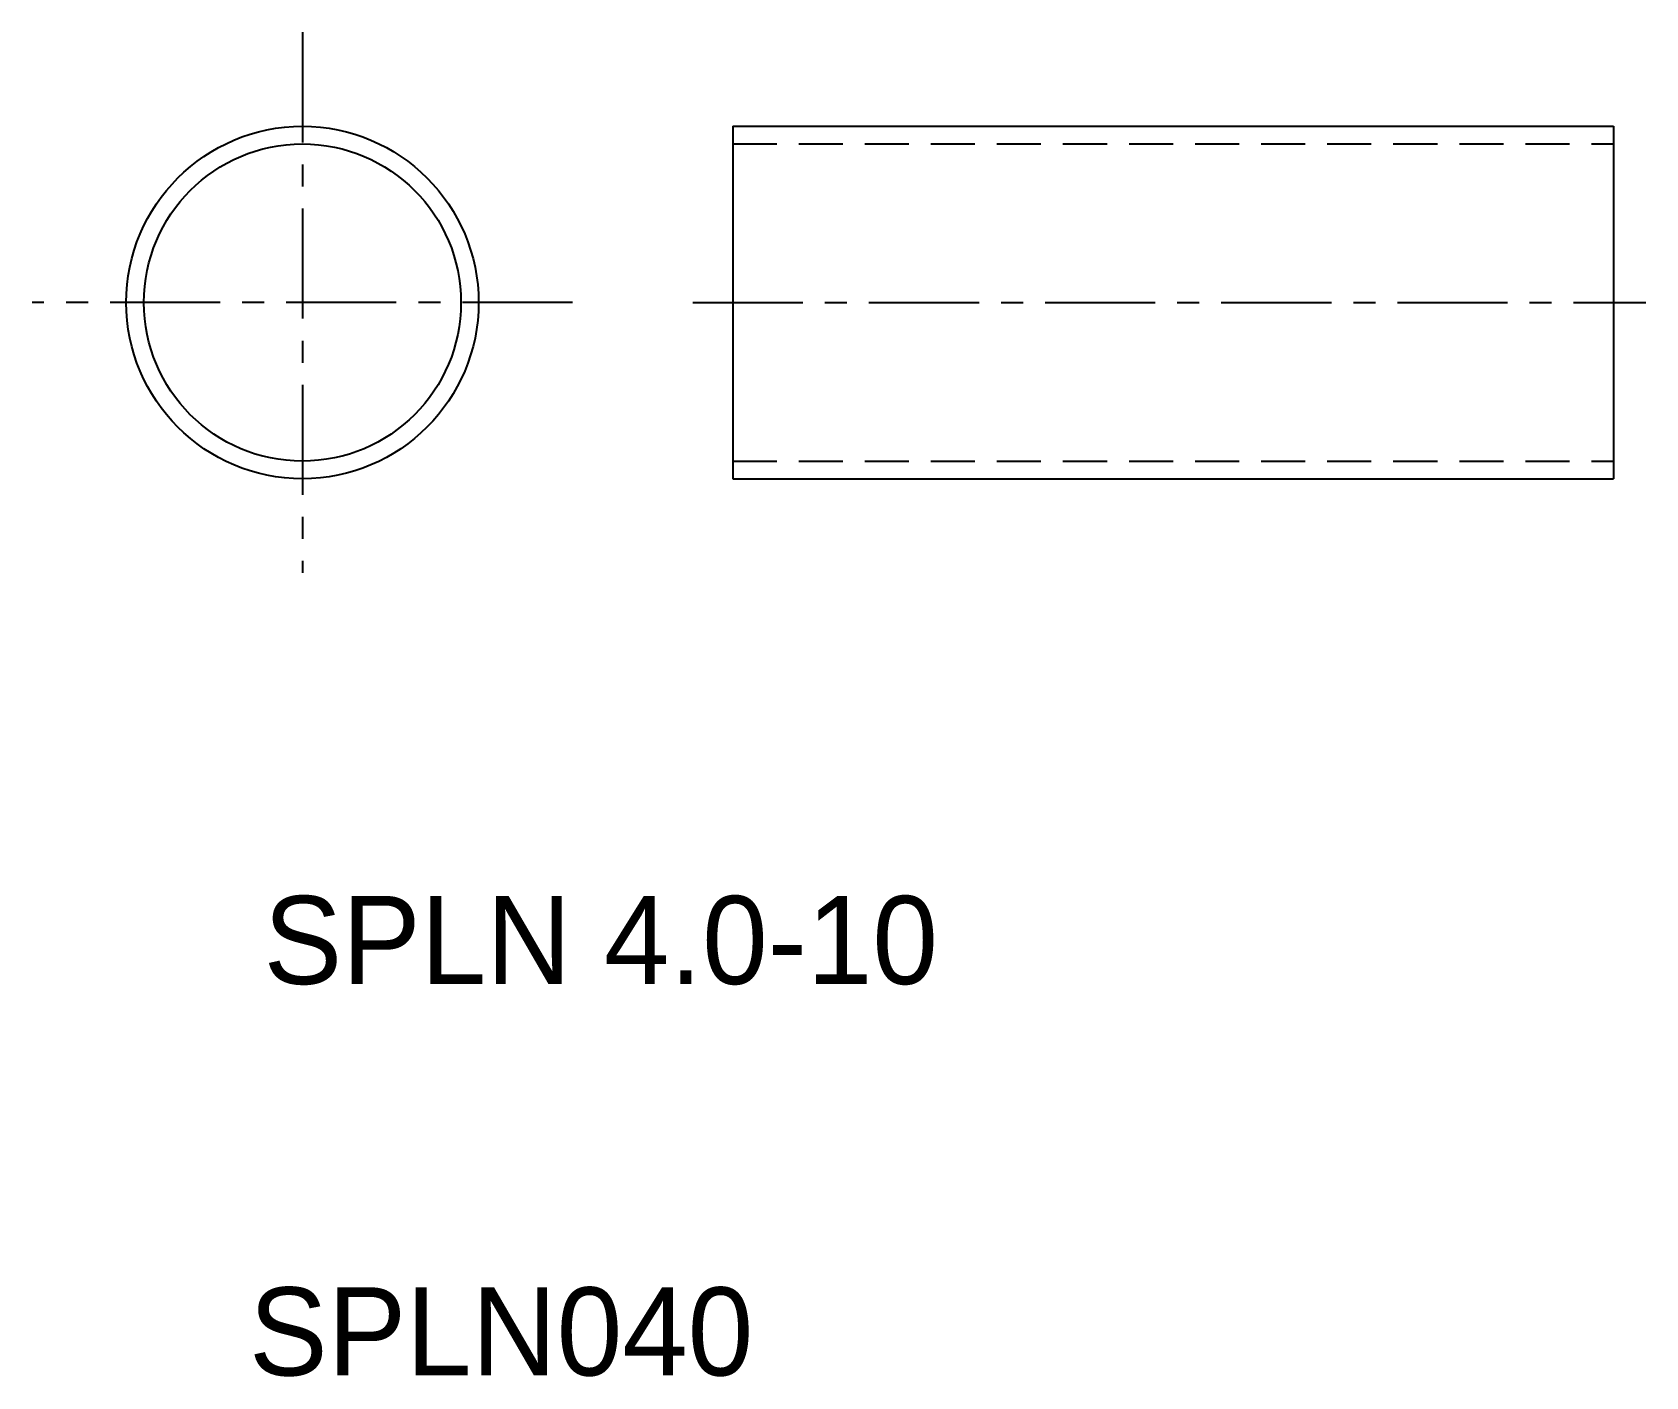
# Model space of a CAD drawing. Extents: x 110.9 to 129.2, y 92 to 107.3.
import ezdxf

# ---------------------------------------------------------------- set-up
doc = ezdxf.new("R2010")
doc.units = 0
doc.linetypes.add('CENTER', pattern=[2, 1.25, -0.25, 0.25, -0.25])
doc.linetypes.add('DASHED', pattern=[0.75, 0.5, -0.25])
doc.layers.get('0').update_dxf_attribs({"linetype": 'CONTINUOUS'})
doc.layers.add('CENTER', color=1, linetype='CENTER')

msp = doc.modelspace()

# ---------------------------------------------------------------- linework, layer by layer
at = {"color": 7, "linetype": 'CONTINUOUS'}
for p, q in [((118.858, 106.205), (118.858, 102.205)), ((118.858, 106.205), (128.858, 106.205)), ((128.858, 106.205), (128.858, 102.205)), ((118.858, 102.205), (128.858, 102.205))]:
    msp.add_line(p, q, dxfattribs=at)
at = {"color": 3, "linetype": 'DASHED'}
for p, q in [((118.858, 106.005), (128.858, 106.005)), ((118.858, 102.405), (128.858, 102.405))]:
    msp.add_line(p, q, dxfattribs=at)
at = {"color": 7, "linetype": 'CONTINUOUS'}
for radius in [2, 1.8]:
    msp.add_circle((113.973, 104.205), radius, dxfattribs=at)
at = {"layer": 'CENTER', "color": 1, "linetype": 'CENTER'}
for p, q in [((113.973, 107.272), (113.973, 101.138)), ((117.039, 104.205), (110.906, 104.205)), ((118.405, 104.205), (129.224, 104.205))]:
    msp.add_line(p, q, dxfattribs=at)

# ---------------------------------------------------------------- texts
at = {"color": 7, "linetype": 'CONTINUOUS'}
for s, p in [('SPLN 4.0-10', (113.532, 96.471)), ('SPLN040', (113.367, 92.029))]:
    msp.add_text(s, height=1, dxfattribs=at).set_placement(p)

doc.saveas('drawing.dxf')
